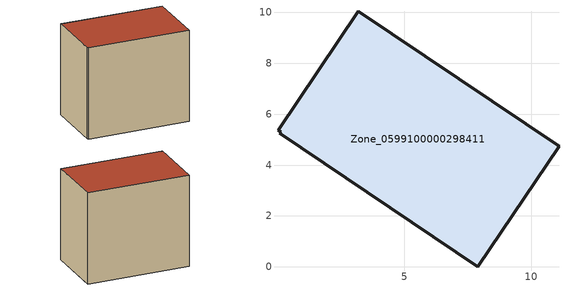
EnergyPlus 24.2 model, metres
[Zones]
Zone_0599100000298411
 floor ground (C_G): 0.04,5.37 3.19,10.05 11.08,4.73 7.88,0 0.1,5.25 0.14,5.31 z1.44
 wall outside (C_F): 11.08,4.73 3.19,10.05 0.04,5.37 0.14,5.31 0.1,5.25 7.88,0 11.08,4.73 z1.44:9.91
 roof outside (C_R): 3.19,10.05 0.04,5.37 0.14,5.31 0.1,5.25 7.88,0 11.08,4.73 z9.91
[BUILDING]
Pand.0599100000298411: North Axis=0; Terrain=City; Loads Convergence Tolerance Value=0.04; Temperature Convergence Tolerance Value=0.4; Solar Distribution=FullExterior; Maximum Number of Warmup Days=25; Minimum Number of Warmup Days=1
[Site:Location]
Rotterdam.The.Hague.AP_ZH_NLD Design_Conditions: Latitude=51.96; Longitude=4.45; Time Zone=1; Elevation=-4.5
[SITE:GROUNDTEMPERATURE:BUILDINGSURFACE]
18, 18, 18, 18, 18, 18, 18, 18, 18, 18, 18, 18
[MATERIAL] Thermal Absorptance=0.9; Solar Absorptance=0.7; Visible Absorptance=0.7
Name | Roughness | Thickness | Conductivity | Density | Specific Heat
G.TI.1975-1991 | MediumSmooth | 0.15 | 0.288461 | 540 | 1210
F.TI.1975-1991 | Rough | 0.3 | 0.230769 | 1920 | 840
R.TI.1975-1991 | MediumRough | 0.2 | 0.153846 | 1500 | 1000
[CONSTRUCTION]
C_G: G.TI.1975-1991
C_F: F.TI.1975-1991
C_R: R.TI.1975-1991
[ZONE]
Zone_0599100000298411: Type=1; Multiplier=1; Ceiling Height=Autocalculate; Volume=Autocalculate; Floor Area=autocalculate; Part of Total Floor Area=Yes
[ZONEINFILTRATION:DESIGNFLOWRATE]
Infil_Zone_0599100000298411: Zone or ZoneList or Space or SpaceList=Zone_0599100000298411; Schedule=AlwaysOn; Design Flow Rate Calculation Method=Flow/Area; Flow Rate per Floor Area=0.003; Constant Term Coefficient=1; Temperature Term Coefficient=0; Velocity Term Coefficient=0; Velocity Squared Term Coefficient=0
[HVACTEMPLATE:ZONE:IDEALLOADSAIRSYSTEM]
Zone_0599100000298411: Maximum Heating Supply Air Temperature=50; Minimum Cooling Supply Air Temperature=13; Maximum Heating Supply Air Humidity Ratio=0.0156; Minimum Cooling Supply Air Humidity Ratio=0.0077; Heating Limit=NoLimit; Cooling Limit=NoLimit; Dehumidification Control Type=ConstantSensibleHeatRatio; Cooling Sensible Heat Ratio=0.7; Dehumidification Setpoint=60; Humidification Control Type=None; Humidification Setpoint=30; Outdoor Air Method=None; Outdoor Air Flow Rate per Person=0.00944; Outdoor Air Flow Rate per Zone Floor Area=0; Outdoor Air Flow Rate per Zone=0; Demand Controlled Ventilation Type=None; Outdoor Air Economizer Type=NoEconomizer; Heat Recovery Type=None; Sensible Heat Recovery Effectiveness=0.7; Latent Heat Recovery Effectiveness=0.65
[ZONECONTROL:THERMOSTAT]
ThermostatControl_Zone_0599100000298411: Zone or ZoneList=Zone_0599100000298411; Control Type Schedule=DualSetpointControlType; Control 1=Thermostat_Zone_0599100000298411; Temperature Difference Between Cutout And Setpoint=0
[THERMOSTATSETPOINT:DUALSETPOINT]
Thermostat_Zone_0599100000298411: Heating Setpoint Temperature Schedule=HeatingSetpoint_Zone_0599100000298411; Cooling Setpoint Temperature Schedule=CoolingSetpoint_Zone_0599100000298411
[SCHEDULE:COMPACT]
HeatingSetpoint_Zone_0599100000298411: Through: 12/31, For: AllDays, Until: 24:00, 21
CoolingSetpoint_Zone_0599100000298411: Through: 12/31, For: AllDays, Until: 24:00, 24
DualSetpointControlType: Through: 12/31, For: AllDays, Until: 24:00, 4
AlwaysOn: Through: 12/31, For: AllDays, Until: 24:00, 1
